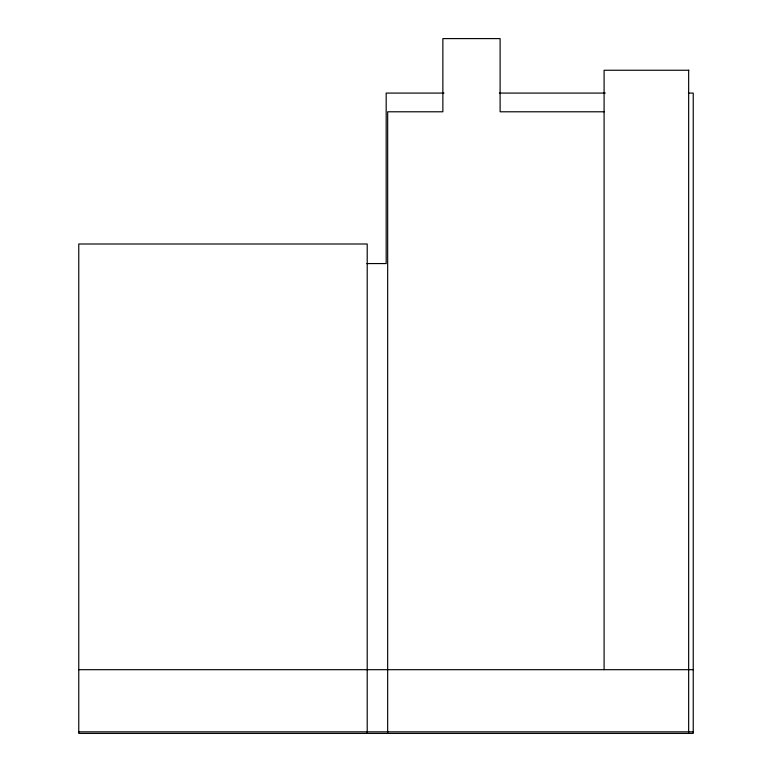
<?xml version="1.0" encoding="UTF-8"?>
<svg xmlns="http://www.w3.org/2000/svg" width="772" height="772" viewBox="0 0 772 772"><rect width="100%" height="100%" fill="white"/><g stroke="black" fill="none" stroke-linecap="round" stroke-linejoin="round"><path stroke-width="1.16" d="M688.885 70.252L604.09 70.252L604.09 669.633M443.977 93.084L386.183 93.084L386.183 263.57L366.893 263.57M499.368 93.084L605.335 93.084M688.421 93.084L693.237 93.084L693.237 733.4L78.763 733.4L78.763 244L367.211 244L367.211 733.4M604.09 111.786L500.111 111.786L500.111 38.6L442.867 38.6L442.867 111.786L387.669 111.786L387.669 733.4M78.763 669.691L693.237 669.691M78.763 731.846L693.237 731.846M688.653 70.252L688.653 733.4"/></g></svg>
